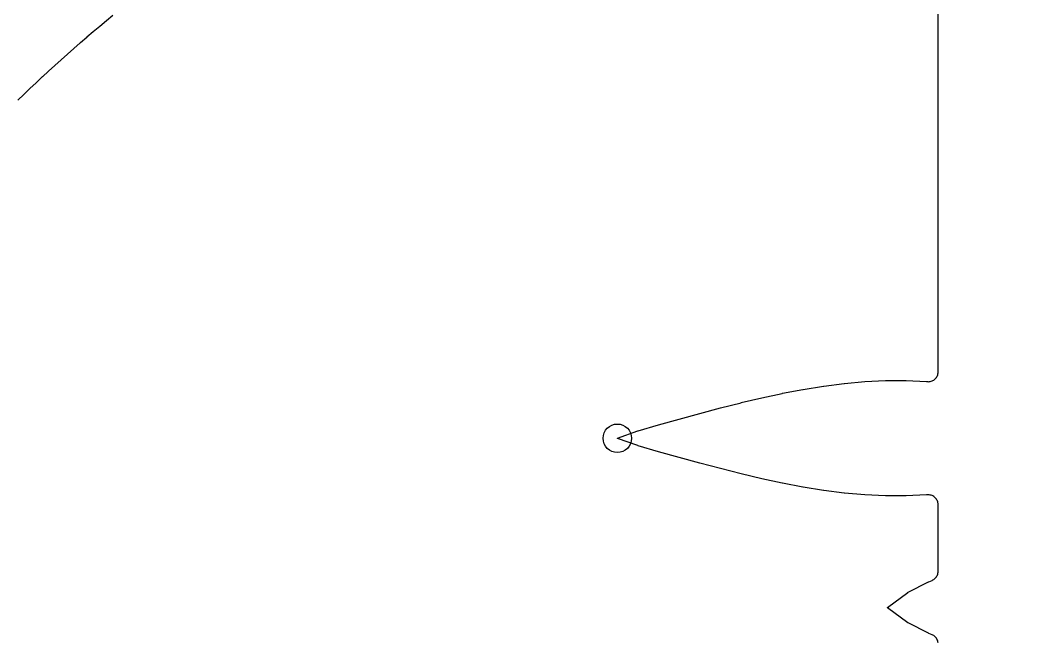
# Model space of a CAD drawing. Header units: millimetres. Extents: x -61 to 61, y -61 to 61.
# Drawn here: x -24.73 to 0.88, y 28.89 to 44.82 of the extents above; entities that cross this region are included whole.
import ezdxf

# ---------------------------------------------------------------- set-up
doc = ezdxf.new("R2010")
doc.units = ezdxf.units.MM
doc.layers.add('CUT_INNER', color=6, linetype='Continuous')
doc.layers.add('ENGRAVE', color=7, linetype='Continuous')

msp = doc.modelspace()

# ---------------------------------------------------------------- linework, layer by layer
at = {"layer": 'CUT_INNER'}
for points in [[(-1.2162, 28.8713), (-1.2198, 28.8956), (-1.2258, 28.9194), (-1.234, 28.9425), (-1.2445, 28.9647), (-1.2572, 28.9857), (-1.2718, 29.0054), (-1.2883, 29.0236), (-1.3065, 29.0401), (-1.3262, 29.0547), (-1.3472, 29.0673), (-1.3694, 29.0778), (-1.4548, 29.1131), (-1.4636, 29.1172), (-1.9829, 29.3807), (-1.9875, 29.3833), (-1.9918, 29.3862), (-2.5109, 29.7705), (-2.5153, 29.7741), (-2.5109, 29.7778), (-1.9918, 30.162), (-1.9875, 30.1649), (-1.9829, 30.1675), (-1.4636, 30.4311), (-1.4548, 30.4351), (-1.3694, 30.4704), (-1.3472, 30.4809), (-1.3262, 30.4935), (-1.3065, 30.5081), (-1.2883, 30.5246), (-1.2718, 30.5428), (-1.2572, 30.5625), (-1.2445, 30.5836), (-1.234, 30.6057), (-1.2258, 30.6289), (-1.2198, 30.6527), (-1.2162, 30.6769), (-1.215, 30.7014), (-1.215, 32.4097), (-1.2162, 32.4343), (-1.2198, 32.4586), (-1.2258, 32.4824), (-1.2341, 32.5055), (-1.2446, 32.5277), (-1.2573, 32.5488), (-1.2719, 32.5685), (-1.2884, 32.5867), (-1.3067, 32.6032), (-1.3264, 32.6178), (-1.3475, 32.6304), (-1.3697, 32.6409), (-1.3929, 32.6491), (-1.4167, 32.655), (-1.441, 32.6586), (-1.4656, 32.6597), (-1.4901, 32.6584), (-1.5023, 32.6572), (-1.5088, 32.6567), (-2.0308, 32.6314), (-2.0369, 32.6312), (-2.5592, 32.6316), (-2.565, 32.6317), (-3.0877, 32.6562), (-3.093, 32.6566), (-3.6163, 32.7033), (-3.621, 32.7038), (-4.1448, 32.7706), (-4.1489, 32.7712), (-4.6734, 32.856), (-4.6769, 32.8566), (-5.2019, 32.9571), (-5.2049, 32.9577), (-5.7305, 33.0715), (-5.7328, 33.072), (-6.259, 33.1967), (-6.2608, 33.1971), (-6.7875, 33.3304), (-6.7889, 33.3307), (-7.3154, 33.4703), (-7.8439, 33.6151), (-8.3723, 33.7639), (-8.3736, 33.7642), (-8.8976, 33.9178), (-8.9048, 33.9201), (-9.4235, 34.1065), (-9.4286, 34.1087), (-9.4235, 34.1108), (-8.9048, 34.2972), (-8.8976, 34.2996), (-8.3736, 34.4531), (-8.3723, 34.4535), (-7.8455, 34.6018), (-7.3174, 34.7465), (-6.7889, 34.8866), (-6.7875, 34.887), (-6.2608, 35.0202), (-6.259, 35.0207), (-5.7328, 35.1453), (-5.7305, 35.1459), (-5.2049, 35.2596), (-5.2019, 35.2602), (-4.6769, 35.3607), (-4.6734, 35.3613), (-4.1489, 35.4461), (-4.1448, 35.4467), (-3.621, 35.5136), (-3.6163, 35.5141), (-3.093, 35.5607), (-3.0877, 35.5611), (-2.565, 35.5856), (-2.5592, 35.5857), (-2.0369, 35.5861), (-2.0308, 35.586), (-1.5088, 35.5606), (-1.5023, 35.5601), (-1.4901, 35.5589), (-1.4656, 35.5576), (-1.441, 35.5588), (-1.4167, 35.5623), (-1.3929, 35.5682), (-1.3697, 35.5765), (-1.3475, 35.5869), (-1.3264, 35.5995), (-1.3067, 35.6142), (-1.2884, 35.6306), (-1.2719, 35.6488), (-1.2573, 35.6685), (-1.2446, 35.6896), (-1.2341, 35.7118), (-1.2258, 35.7349), (-1.2198, 35.7588), (-1.2162, 35.7831), (-1.215, 35.8076), (-1.215, 52.5719)], [(-22.3482, 44.9332), (-22.5158, 44.7965), (-22.517, 44.7955), (-22.6837, 44.6578), (-22.6849, 44.6568), (-22.8508, 44.5181), (-22.852, 44.5171), (-23.017, 44.3774), (-23.0182, 44.3764), (-23.1824, 44.2357), (-23.1835, 44.2347), (-23.3468, 44.0929), (-23.348, 44.0919), (-23.5104, 43.9492), (-23.5116, 43.9481), (-23.6731, 43.8044), (-23.6743, 43.8034), (-23.8349, 43.6586), (-23.8361, 43.6576), (-23.9959, 43.5119), (-23.997, 43.5109), (-24.1559, 43.3642), (-24.157, 43.3631), (-24.315, 43.2155), (-24.3161, 43.2144), (-24.4732, 43.0658), (-24.4743, 43.0647), (-24.6304, 42.9151), (-24.6315, 42.9141), (-24.7868, 42.7635)]]:
    msp.add_lwpolyline(points, dxfattribs=at)
at = {"layer": 'ENGRAVE'}
for centre, radius in [((0, 17.3597), 40.0734), ((-9.4295, 34.1087), 0.3645)]:
    msp.add_circle(centre, radius, dxfattribs=at)

doc.saveas('drawing.dxf')
